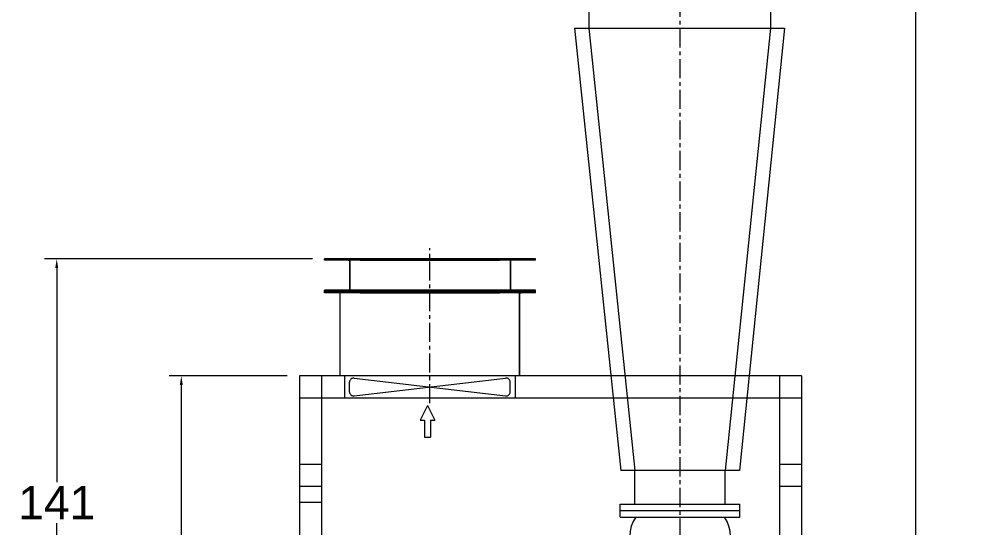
# Model space of a CAD drawing. Header units: inches. Extents: x 0 to 31702, y 0 to 24154.
# Drawn here: x 3635 to 8378, y 18711 to 21243 of the extents above; entities that cross this region are included whole.
import ezdxf

# ---------------------------------------------------------------- set-up
doc = ezdxf.new("R2010")
doc.units = ezdxf.units.IN
doc.header["$MEASUREMENT"] = 0
doc.linetypes.add('CENTER', pattern=[50.8, 31.75, -6.35, 6.35, -6.35])
doc.layers.get('Defpoints').update_dxf_attribs({"lineweight": 5})
doc.layers.add('CAXA1', color=5, linetype='CENTER', lineweight=5)
doc.styles.add('Roman', font='arial.ttf')
doc.styles.get("Standard").update_dxf_attribs({"font": 'arial.ttf'})
doc.dimstyles.new('ISO-25', dxfattribs={"dimscale": 30, "dimtxt": 1.5, "dimasz": 1.5, "dimexe": 2, "dimexo": 2, "dimtad": 1, "dimtih": 1, "dimtoh": 1, "dimdec": 1, "dimlfac": 0.03937, "dimdsep": 46, "dimtxsty": 'Standard', "dimcen": 2.5, "dimclrd": 7, "dimclre": 7, "dimclrt": 7, "dimadec": 0, "dimazin": 0, "dimtfac": 1, "dimtdec": 1, "dimtmove": 0, "dimatfit": 3, "dimfxl": 1, "dimlwd": 5, "dimlwe": 5, "dimarcsym": 0})

# ---------------------------------------------------------------- blocks, each defined once
blk = doc.blocks.new('*D12')
at = {"color": 7, "linetype": 'Continuous', "lineweight": 5, "transparency": 16777216}
for p, q in [((4970.1, 19467.7), (4382.7, 19467.7)), ((4442.7, 19422.7), (4442.7, 18394)), ((4442.7, 16512.7), (4442.7, 18188)), ((4643.9, 16467.7), (4382.7, 16467.7))]:
    blk.add_line(p, q, dxfattribs=at)
at = {"color": 7, "transparency": 16777216}
for points in [[(4435.2, 19422.7), (4450.2, 19422.7), (4442.7, 19467.7)], [(4435.2, 16512.7), (4450.2, 16512.7), (4442.7, 16467.7)]]:
    blk.add_solid(points, dxfattribs=at)
at = {"layer": 'Defpoints', "color": 0, "transparency": 16777216}
for p in [(4442.7, 19467.7), (5030.1, 19467.7), (4703.9, 16467.7)]:
    blk.add_point(p, dxfattribs=at)
at = {"color": 7, "lineweight": 5, "transparency": 16777216, "insert": (4442.7, 18291), "char_height": 165, "attachment_point": 5, "style": 'Roman'}
blk.add_mtext('118.1', dxfattribs=at)
blk = doc.blocks.new('*D26')
at = {"color": 7, "linetype": 'Continuous', "lineweight": 5, "transparency": 16777216}
for p, q in [((7542.6, 21397.7), (8156.7, 21397.7)), ((8096.7, 21352.7), (8096.7, 18600.5)), ((8096.7, 16512.7), (8096.7, 18394.5)), ((7912.4, 16467.7), (8156.7, 16467.7))]:
    blk.add_line(p, q, dxfattribs=at)
at = {"color": 7, "transparency": 16777216}
for points in [[(8089.2, 21352.7), (8104.2, 21352.7), (8096.7, 21397.7)], [(8089.2, 16512.7), (8104.2, 16512.7), (8096.7, 16467.7)]]:
    blk.add_solid(points, dxfattribs=at)
at = {"layer": 'Defpoints', "color": 0, "transparency": 16777216}
for p in [(7482.6, 21397.7), (8096.7, 21397.7), (7852.4, 16467.7)]:
    blk.add_point(p, dxfattribs=at)
at = {"color": 7, "lineweight": 5, "transparency": 16777216, "insert": (8096.7, 18497.5), "char_height": 165, "attachment_point": 5, "style": 'Roman'}
blk.add_mtext('194.1', dxfattribs=at)
blk = doc.blocks.new('*D4')
at = {"color": 7, "linetype": 'Continuous', "lineweight": 5, "transparency": 16777216}
for p, q in [((5095.1, 20049.7), (3762.5, 20049.7)), ((3822.5, 20004.7), (3822.5, 18938.9)), ((3822.5, 16512.7), (3822.5, 18735.7)), ((4970.1, 16467.7), (3762.5, 16467.7))]:
    blk.add_line(p, q, dxfattribs=at)
at = {"color": 7, "transparency": 16777216}
for points in [[(3815, 20004.7), (3830, 20004.7), (3822.5, 20049.7)], [(3815, 16512.7), (3830, 16512.7), (3822.5, 16467.7)]]:
    blk.add_solid(points, dxfattribs=at)
at = {"layer": 'Defpoints', "color": 0, "transparency": 16777216}
for p in [(3822.5, 20049.7), (5155.1, 20049.7), (5030.1, 16467.7)]:
    blk.add_point(p, dxfattribs=at)
at = {"color": 7, "lineweight": 5, "transparency": 16777216, "insert": (3822.5, 18837.3), "char_height": 165, "attachment_point": 5, "style": 'Roman'}
blk.add_mtext('141', dxfattribs=at)

msp = doc.modelspace()

# ---------------------------------------------------------------- linework, layer by layer
at = {"color": 7, "lineweight": 5}
for p, q in [((6470.23, 21351.71), (6470.23, 21197.71)), ((7375.12, 21351.71), (7375.12, 21197.71)), ((6399.85, 21197.71), (7445.49, 21197.71)), ((6399.85, 21197.71), (6629.74, 18997.71)), ((6470.23, 21197.71), (6700.12, 18997.71)), ((7375.12, 21197.71), (7150.12, 18997.71)), ((7445.49, 21197.71), (7220.49, 18997.71)), ((6205.12, 20049.71), (5155.12, 20049.71)), ((5155.12, 20043.71), (5155.12, 20049.71)), ((6205.12, 20043.71), (5155.12, 20043.71)), ((5281.12, 20043.71), (5273.12, 20043.71)), ((5273.12, 20042.71), (5273.12, 20043.71)), ((5280.12, 20042.71), (5273.12, 20042.71)), ((5280.12, 20042.71), (5280.12, 19894.71)), ((5281.12, 20043.71), (5281.12, 19893.71)), ((5333.62, 20043.71), (6026.62, 20043.71)), ((5380.12, 20043.71), (5980.12, 20043.71)), ((6080.12, 20043.71), (6080.12, 19893.71)), ((6081.12, 20042.71), (6081.12, 19894.71)), ((6205.12, 20043.71), (6205.12, 20049.71)), ((5280.12, 19938.71), (5280.12, 19888.71)), ((5281.12, 19938.71), (5281.12, 19887.71)), ((6205.12, 19893.71), (5155.12, 19893.71)), ((5155.12, 19887.71), (5155.12, 19893.71)), ((6205.12, 19887.71), (5155.12, 19887.71)), ((5155.12, 19881.71), (5155.12, 19887.71)), ((6205.12, 19881.71), (5155.12, 19881.71)), ((5233.62, 19881.71), (5225.62, 19881.71)), ((5225.62, 19880.71), (5225.62, 19881.71)), ((5233.62, 19881.71), (5225.62, 19881.71)), ((5225.62, 19880.71), (5225.62, 19881.71)), ((5232.62, 19880.71), (5225.62, 19880.71)), ((5232.62, 19880.71), (5225.62, 19880.71)), ((5232.62, 19467.71), (5232.62, 19880.71)), ((5233.62, 19467.71), (5233.62, 19881.71)), ((6105.12, 19887.71), (5255.12, 19887.71)), ((5280.12, 19894.71), (5273.12, 19894.71)), ((5273.12, 19894.71), (5273.12, 19893.71)), ((5281.12, 19893.71), (5273.12, 19893.71)), ((5280.12, 19888.71), (5273.12, 19888.71)), ((5273.12, 19888.71), (5273.12, 19887.71)), ((5281.12, 19887.71), (5273.12, 19887.71)), ((5333.62, 19887.71), (6026.62, 19887.71)), ((5333.62, 19881.71), (6026.62, 19881.71)), ((5381.12, 19893.71), (5979.12, 19893.71)), ((5381.12, 19887.71), (5979.12, 19887.71)), ((6126.62, 19881.71), (6134.62, 19881.71)), ((6126.62, 19881.71), (6134.62, 19881.71)), ((6126.62, 19467.71), (6126.62, 19881.71)), ((6127.62, 19880.71), (6134.62, 19880.71)), ((6127.62, 19880.71), (6134.62, 19880.71)), ((6127.62, 19467.71), (6127.62, 19880.71)), ((6134.62, 19880.71), (6134.62, 19881.71)), ((6134.62, 19880.71), (6134.62, 19881.71)), ((6205.12, 19887.71), (6205.12, 19893.71)), ((6205.12, 19881.71), (6205.12, 19887.71)), ((5030.12, 19467.71), (5030.12, 16467.71)), ((7530.12, 19467.71), (5030.12, 19467.71)), ((5140.12, 19467.71), (5140.12, 16467.71)), ((5255.12, 19467.71), (5255.12, 19357.71)), ((5303.27, 19368.66), (6056.98, 19456.77)), ((5303.27, 19456.77), (6056.98, 19368.66)), ((6105.12, 19467.71), (6105.12, 19357.71)), ((7420.12, 19467.71), (7420.12, 16467.71)), ((7530.12, 19467.71), (7530.12, 16467.71)), ((5280.12, 19388.41), (5280.12, 19437.01)), ((6080.12, 19388.41), (6080.12, 19437.01)), ((7530.12, 19357.71), (5030.12, 19357.71)), ((5668.35, 19320.31), (5631.73, 19247.71)), ((5668.35, 19320.31), (5704.97, 19247.71)), ((5631.73, 19247.71), (5652.92, 19247.71)), ((5652.92, 19247.71), (5652.92, 19162.51)), ((5683.78, 19247.71), (5704.97, 19247.71)), ((5683.78, 19247.71), (5683.78, 19162.51)), ((5652.92, 19162.51), (5683.78, 19162.51)), ((5140.12, 19027.71), (5030.12, 19027.71)), ((7530.12, 19027.71), (7420.12, 19027.71)), ((7220.49, 18997.71), (6629.74, 18997.71)), ((6700.12, 18829.71), (6700.12, 18997.71)), ((7150.12, 18829.71), (7150.12, 18997.71)), ((5140.12, 18917.71), (5030.12, 18917.71)), ((7530.12, 18917.71), (7420.12, 18917.71)), ((5140.12, 18837.71), (5030.12, 18837.71)), ((6627.62, 18829.71), (7222.62, 18829.71)), ((6627.62, 18797.71), (6627.62, 18829.71)), ((7222.62, 18797.71), (7222.62, 18829.71)), ((6627.62, 18797.71), (7222.62, 18797.71)), ((6627.62, 18765.71), (6627.62, 18797.71)), ((6627.62, 18797.71), (7222.62, 18797.71)), ((7222.62, 18765.71), (7222.62, 18797.71)), ((6627.62, 18765.71), (7222.62, 18765.71))]:
    msp.add_line(p, q, dxfattribs=at)
for centre, radius, start, end in [((5300.12, 19437.01), 20, 80.95922, 180), ((6060.12, 19437.01), 20, 0, 99.04078), ((5300.12, 19388.41), 20, 180, 279.04078), ((6060.12, 19388.41), 20, 260.95922, 0), ((6843.85, 18670.21), 169.21, 145.63937, 214.36063), ((7006.4, 18670.21), 169.21, 325.63937, 34.36063)]:
    msp.add_arc(centre, radius, start, end, dxfattribs=at)
at = {"layer": 'CAXA1', "linetype": 'CENTER', "lineweight": 5, "ltscale": 3}
for p, q in [((6925.12, 18510.71), (6925.12, 21513.49)), ((5680.12, 19332.33), (5680.12, 20103.16))]:
    msp.add_line(p, q, dxfattribs=at)

# ---------------------------------------------------------------- dimensions: what is measured, and where the dimension line sits
at = {"color": 7, "lineweight": 5}
for base, p1, p2, picture, middle in [((8096.71, 21397.71), (7852.35, 16467.71), (7482.62, 21397.71), '*D26', (8096.71, 18497.53)), ((3822.51, 20049.71), (5030.12, 16467.71), (5155.12, 20049.71), '*D4', (3822.51, 18837.32)), ((4442.75, 19467.71), (4703.9, 16467.71), (5030.12, 19467.71), '*D12', (4442.75, 18290.96))]:
    dim = msp.add_linear_dim(base=base, p1=p1, p2=p2, angle=90, dimstyle='ISO-25', override={"dimtxt": 5.5, "dimpost": '\\X', "dimtxsty": 'Roman', "dimtmove": 1}, dxfattribs=at)
    dim.commit()
    dim.dimension.update_dxf_attribs({"geometry": picture, "text_midpoint": middle, "dimtype": 160})

doc.saveas('drawing.dxf')
